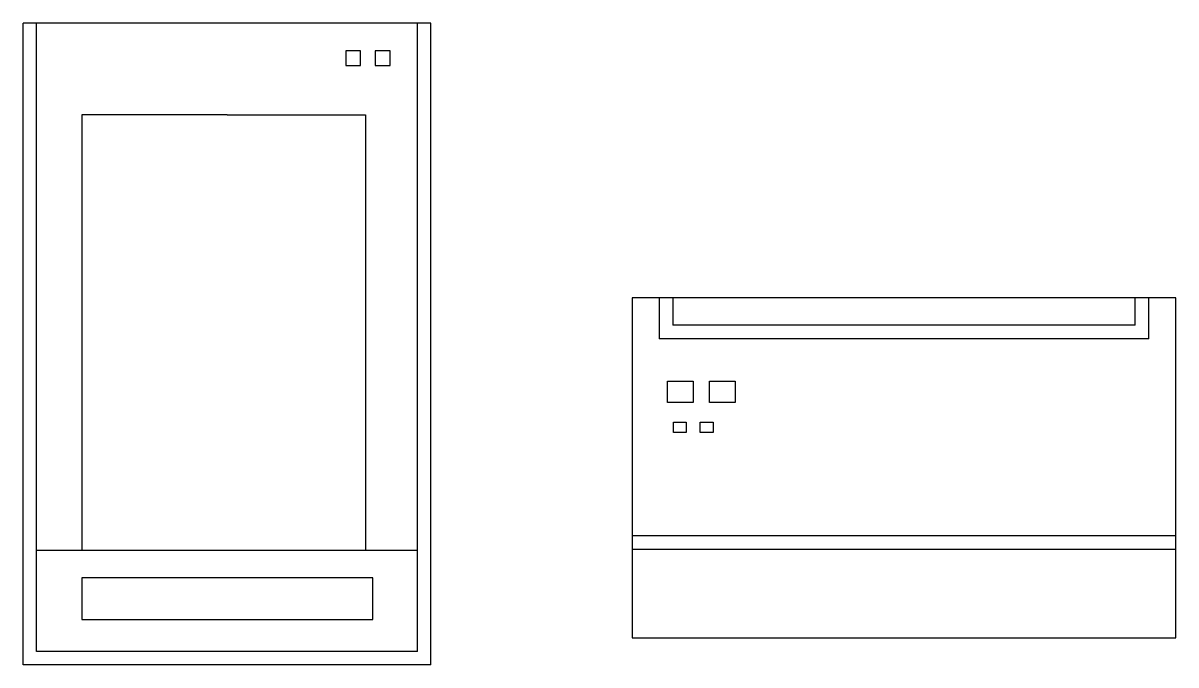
# Model space of a CAD drawing. Header units: millimetres. Extents: x -259.8 to -175, y 641 to 688.2.
import ezdxf

# ---------------------------------------------------------------- set-up
doc = ezdxf.new("R2010")
doc.units = ezdxf.units.MM

msp = doc.modelspace()

# ---------------------------------------------------------------- linework, layer by layer
for p, q in [((-259.788, 640.965), (-259.788, 688.165)), ((-229.788, 688.165), (-259.788, 688.165)), ((-258.788, 641.965), (-258.788, 688.165)), ((-230.788, 641.965), (-230.788, 688.165)), ((-229.788, 640.965), (-229.788, 688.165)), ((-255.466, 681.424), (-255.466, 649.369)), ((-244.788, 681.424), (-255.466, 681.424)), ((-244.788, 681.424), (-234.61, 681.424)), ((-234.61, 681.424), (-234.61, 649.369)), ((-175.001, 667.948), (-215.001, 667.948)), ((-215.001, 667.948), (-215.001, 642.948)), ((-213.001, 667.948), (-213.001, 664.948)), ((-212.001, 667.948), (-212.001, 665.948)), ((-178.001, 665.948), (-178.001, 667.948)), ((-177.001, 664.948), (-177.001, 667.948)), ((-175.001, 642.948), (-175.001, 667.948)), ((-178.001, 665.948), (-212.001, 665.948)), ((-177.001, 664.948), (-213.001, 664.948)), ((-175.001, 650.448), (-215.001, 650.448)), ((-230.788, 649.369), (-258.788, 649.369)), ((-175.001, 649.448), (-215.001, 649.448)), ((-215.001, 642.948), (-175.001, 642.948)), ((-230.788, 641.965), (-258.788, 641.965)), ((-229.788, 640.965), (-259.788, 640.965))]:
    msp.add_line(p, q)
for points in [[(-234.973, 686.133), (-236.061, 686.133), (-236.061, 685.046), (-234.973, 685.046)], [(-232.797, 686.133), (-233.885, 686.133), (-233.885, 685.046), (-232.797, 685.046)], [(-212.388, 661.824), (-210.496, 661.824), (-210.496, 660.262), (-212.388, 660.262)], [(-209.303, 661.824), (-207.41, 661.824), (-207.41, 660.262), (-209.303, 660.262)], [(-211.958, 658.828), (-211.012, 658.828), (-211.012, 658.047), (-211.958, 658.047)], [(-209.982, 658.828), (-209.036, 658.828), (-209.036, 658.047), (-209.982, 658.047)], [(-255.466, 644.298), (-234.066, 644.298), (-234.066, 647.377), (-255.466, 647.377)]]:
    msp.add_lwpolyline(points, close=True)

doc.saveas('drawing.dxf')
